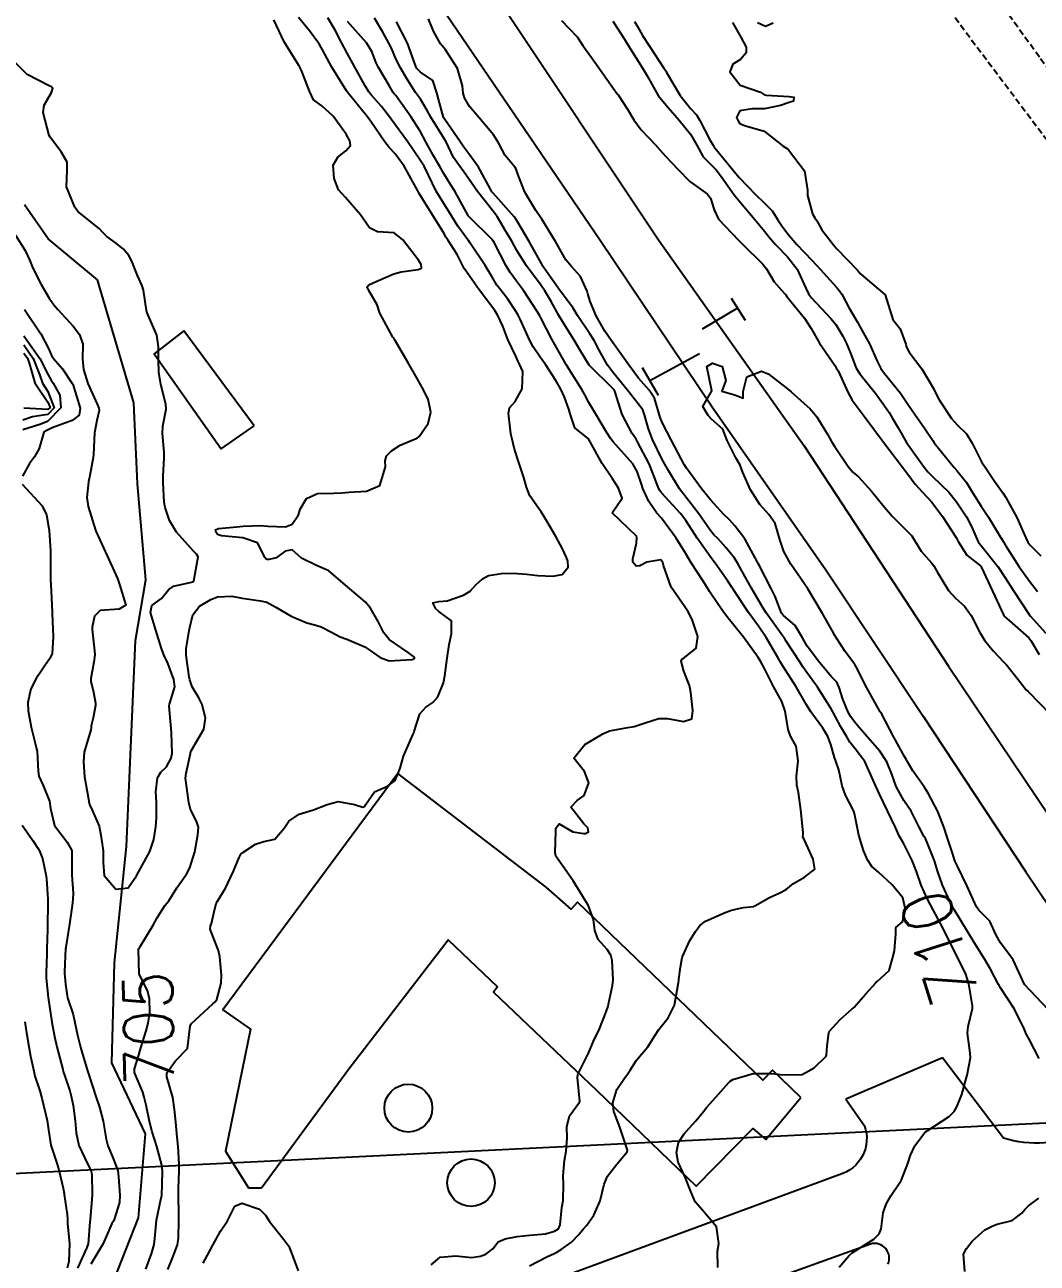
# Model space of a CAD drawing. Header units: metres. Extents: x 292545 to 299085, y 7450245 to 7463078.
# Drawn here: x 298413.3 to 298495.6, y 7451303 to 7451403.8 of the extents above; entities that cross this region are included whole.
import ezdxf
from ezdxf.enums import TextEntityAlignment as Align

# ---------------------------------------------------------------- set-up
doc = ezdxf.new("R2010")
doc.units = ezdxf.units.M
doc.linetypes.add('CONTINUO', pattern=[0])
doc.linetypes.add('DASHED', pattern=[0.75, 0.5, -0.25])
for name, color, linetype in [('Cotas', 45, 'Continuous'), ('Curvas de Nivel 1m', 11, 'Continuous'), ('Curvas de Nivel 5m', 15, 'Continuous'), ('Edificações', 30, 'Continuous'), ('Hidrografia', 140, 'Continuous'), ('Linha Férrea', 20, 'Continuous'), ('Pórtico', 62, 'Continuous'), ('TEXTO', 45, 'Continuous'), ('Vias Primárias', 230, 'Continuous'), ('Vias Secundárias', 230, 'DASHED')]:
    doc.layers.add(name, color=color, linetype=linetype)
doc.styles.add('Style-STANDARD', font='STANDARD.shx')

msp = doc.modelspace()

# ---------------------------------------------------------------- linework, layer by layer
at = {"layer": 'Curvas de Nivel 1m', "flags": 128}
for points, elevation in [([(298424.95, 7451302.52), (298425.35, 7451303.52), (298425.73, 7451304.52), (298425.81, 7451305.07), (298425.83, 7451306.52), (298425.84, 7451307.08), (298425.8, 7451308.52), (298425.8, 7451309.13), (298425.87, 7451310.52), (298425.87, 7451311.08), (298425.78, 7451312.52), (298425.7, 7451313.28), (298425.58, 7451314.52), (298425.49, 7451315.53), (298425.34, 7451316.52), (298424.86, 7451318.2), (298424.85, 7451318.53), (298425.56, 7451319.5), (298426.55, 7451320.51), (298426.75, 7451322.33), (298426.85, 7451322.51), (298428.6, 7451324.13), (298428.79, 7451324.29), (298428.93, 7451324.48), (298429.27, 7451325.82), (298429.31, 7451326.47), (298429.17, 7451327.95), (298429.05, 7451328.48), (298428.66, 7451329.5), (298428.39, 7451330.2), (298428.41, 7451330.48), (298428.48, 7451330.68), (298428.69, 7451331.52), (298428.88, 7451332.3), (298428.97, 7451332.48), (298429.63, 7451333.55), (298430.07, 7451334.47), (298430.27, 7451334.92), (298430.74, 7451336.04), (298430.89, 7451336.31), (298431.05, 7451336.46), (298432.07, 7451337.13), (298432.76, 7451337.35), (298433.65, 7451337.53), (298434.4, 7451338.42), (298434.78, 7451339.01), (298435.63, 7451339.56), (298436.79, 7451339.92), (298437.89, 7451340.37), (298438.8, 7451340.61), (298440.13, 7451340.35), (298440.79, 7451340.15), (298440.93, 7451340.2), (298441.02, 7451340.34), (298441.74, 7451341.4), (298442.81, 7451341.85), (298443.42, 7451342.31), (298443.83, 7451343.31), (298444.12, 7451344.3), (298444.86, 7451346.03), (298444.95, 7451346.2), (298444.98, 7451346.29), (298445.44, 7451347.73), (298445.92, 7451348.28), (298446.5, 7451348.67), (298446.9, 7451349.13), (298447.37, 7451350.26), (298447.48, 7451350.82), (298447.66, 7451352.26), (298447.83, 7451353.38), (298448.02, 7451354.25), (298448.02, 7451355.3), (298446.98, 7451356.07), (298446.73, 7451356.27), (298446.48, 7451356.78), (298446.99, 7451356.87), (298447.67, 7451356.94), (298448.99, 7451357.38), (298449.52, 7451357.71), (298450, 7451358.23), (298450.52, 7451358.72), (298451.01, 7451358.99), (298452.07, 7451359.16), (298453.02, 7451359.19), (298454.11, 7451359.09), (298455.02, 7451358.99), (298456.24, 7451358.93), (298457.02, 7451359.06), (298457.5, 7451359.67), (298457.47, 7451360.15), (298457.36, 7451360.47), (298457.04, 7451361.15), (298456.49, 7451362.16), (298455.69, 7451363.55), (298455.3, 7451364.17), (298455.09, 7451364.48), (298454.39, 7451365.47), (298454.1, 7451366.18), (298453.9, 7451366.98), (298453.48, 7451368.19), (298453.14, 7451369.26), (298452.91, 7451370.2), (298452.85, 7451370.51), (298452.66, 7451372.21), (298452.74, 7451372.64), (298453.18, 7451373.16), (298453.76, 7451374.19), (298453.81, 7451375.59), (298453.53, 7451376.2), (298453.43, 7451376.4), (298453.23, 7451376.83), (298452.59, 7451378.21), (298452.18, 7451379.29), (298451.75, 7451380.21), (298451.56, 7451380.5), (298451.28, 7451380.87), (298450.26, 7451382.23), (298449.31, 7451383.6), (298449.04, 7451383.98), (298448.91, 7451384.25), (298448.46, 7451385.12), (298447.74, 7451386.26), (298447.59, 7451386.51), (298447.35, 7451386.9), (298446.48, 7451388.28), (298445.39, 7451390.09), (298445.28, 7451390.29), (298445.15, 7451390.54), (298444.16, 7451392.3), (298443.42, 7451393.31), (298442.94, 7451393.83), (298442.57, 7451394.32), (298441.46, 7451395.95), (298441.16, 7451396.34), (298439.75, 7451398.09), (298439.52, 7451398.36), (298439.48, 7451398.42), (298438.29, 7451400.37), (298437.53, 7451401.76), (298437.3, 7451402.15), (298437.15, 7451402.39), (298436.46, 7451403.32), (298435.58, 7451404.41)], 706), ([(298446.35, 7451302.9), (298447.1, 7451303.52), (298448.36, 7451303.62), (298449.63, 7451303.5), (298450.36, 7451303.6), (298450.81, 7451303.76), (298451.38, 7451304.21), (298451.8, 7451304.78), (298452.37, 7451305.02), (298453.35, 7451305.21), (298454.37, 7451305.31), (298455.65, 7451305.43), (298456.38, 7451305.63), (298456.71, 7451305.82), (298456.86, 7451306.15), (298456.98, 7451307.57), (298457.08, 7451308.14), (298457.13, 7451309.44), (298457.08, 7451310.14), (298457.19, 7451311.4), (298457.35, 7451312.14), (298457.41, 7451313.2), (298457.39, 7451314.14), (298457.6, 7451315.03), (298458.42, 7451316.13), (298458.44, 7451316.2), (298458.25, 7451318.13), (298458.28, 7451318.39), (298458.54, 7451318.88), (298459.15, 7451320.12), (298459.57, 7451321.11), (298460.05, 7451322.11), (298460.6, 7451323.49), (298460.74, 7451323.96), (298460.77, 7451324.1), (298461.1, 7451325.62), (298461.15, 7451326.09), (298461.08, 7451327.67), (298460.96, 7451328.1), (298460.66, 7451328.56), (298459.93, 7451329.38), (298459.68, 7451330.11), (298459.56, 7451331), (298459.15, 7451332.12), (298458.7, 7451332.86), (298457.91, 7451334.14), (298456.74, 7451335.79), (298456.5, 7451336.15), (298456.44, 7451336.46), (298456.51, 7451338.15), (298456.49, 7451338.44), (298456.78, 7451338.78), (298457.87, 7451338.14), (298458.77, 7451337.99), (298458.9, 7451338), (298459.14, 7451338.12), (298459.1, 7451338.45), (298458.78, 7451338.78), (298457.72, 7451340.14), (298458.24, 7451340.69), (298458.8, 7451341.09), (298459.19, 7451342.12), (298458.83, 7451343.03), (298457.95, 7451344.14), (298458.85, 7451345.24), (298460.33, 7451346.11), (298460.87, 7451346.34), (298462.34, 7451346.61), (298462.87, 7451346.71), (298463.83, 7451347.03), (298464.88, 7451347.36), (298465.57, 7451347.35), (298466.87, 7451347.12), (298467.56, 7451347.34), (298467.64, 7451348.02), (298467.47, 7451349.46), (298467.36, 7451350.03), (298466.92, 7451351.22), (298466.7, 7451352.03), (298466.76, 7451352.21), (298466.94, 7451352.3), (298467.9, 7451353.07), (298468.04, 7451354.02), (298467.59, 7451355.41), (298467.27, 7451356.03), (298466.99, 7451356.44), (298465.89, 7451358.04), (298465.26, 7451359.81), (298465.19, 7451360.05), (298465.03, 7451360.26), (298463.91, 7451360.07), (298463.33, 7451359.77), (298463.03, 7451359.76), (298462.77, 7451360.08), (298462.77, 7451360.35), (298463.05, 7451361.62), (298463.09, 7451362.08), (298463.05, 7451362.2), (298461.08, 7451364.1), (298461.9, 7451365.29), (298461.59, 7451366.1), (298461.11, 7451366.85), (298460.26, 7451368.11), (298459.15, 7451370.12), (298458.03, 7451371), (298457.67, 7451372.14), (298457.56, 7451372.53), (298457.19, 7451373.51), (298456.9, 7451374.15), (298456.5, 7451374.86), (298455.66, 7451376.17), (298455.23, 7451376.77), (298454.66, 7451377.6), (298454.36, 7451378.18), (298453.59, 7451379.86), (298453.43, 7451380.19), (298453.28, 7451380.45), (298452.58, 7451381.49), (298452.02, 7451382.21), (298451.71, 7451382.63), (298451.3, 7451383.32), (298450.75, 7451384.23), (298449.53, 7451386.04), (298449.4, 7451386.24), (298449.34, 7451386.31), (298448.52, 7451387.42), (298448.01, 7451388.26), (298447.38, 7451389.26), (298446.76, 7451390.28), (298446.13, 7451391.56), (298445.78, 7451392.29), (298445.42, 7451392.87), (298444.42, 7451394.3), (298443.45, 7451395.64), (298442.96, 7451396.32), (298442.31, 7451397.17), (298441.48, 7451398.11), (298441.3, 7451398.34), (298440.98, 7451398.85), (298440.16, 7451400.35), (298439.52, 7451401.51), (298439.07, 7451402.36), (298438.54, 7451403.38), (298437.95, 7451404.38)], 707), ([(298454.35, 7451302.81), (298455.76, 7451303.56), (298456.36, 7451303.81), (298456.58, 7451303.93), (298456.92, 7451304.14), (298457.77, 7451304.74), (298458.38, 7451305.36), (298458.72, 7451305.79), (298459.02, 7451306.12), (298459.59, 7451306.93), (298460.09, 7451308.11), (298460.43, 7451309.45), (298460.69, 7451310.1), (298461.45, 7451311.09), (298462.31, 7451312.08), (298462.32, 7451312.23), (298461.69, 7451314.09), (298461.22, 7451315.37), (298461.12, 7451316.09), (298461.45, 7451317.16), (298462.07, 7451318.08), (298462.28, 7451318.34), (298462.54, 7451318.75), (298463.06, 7451319.56), (298463.5, 7451320.07), (298463.99, 7451320.63), (298464.57, 7451321.59), (298464.88, 7451322.06), (298465.64, 7451322.99), (298466.14, 7451324.04), (298466.47, 7451325.88), (298466.49, 7451326.03), (298466.5, 7451326.15), (298466.64, 7451327.13), (298466.78, 7451327.9), (298466.82, 7451328.03), (298467.4, 7451329.29), (298467.85, 7451330.02), (298468.2, 7451330.5), (298468.68, 7451330.87), (298470.27, 7451331.57), (298470.69, 7451331.73), (298470.88, 7451331.79), (298471.76, 7451331.97), (298472.59, 7451332.06), (298472.69, 7451332.1), (298473.88, 7451332.78), (298474.71, 7451333.17), (298475.22, 7451333.43), (298475.83, 7451333.92), (298476.73, 7451334.45), (298477.55, 7451335.09), (298477.43, 7451335.9), (298476.76, 7451337.4), (298476.59, 7451337.75), (298476.6, 7451337.91), (298476.61, 7451338.07), (298476.43, 7451339.92), (298476.22, 7451341.33), (298476.1, 7451341.92), (298476.08, 7451342.66), (298476.2, 7451343.92), (298476.04, 7451345.11), (298475.59, 7451345.93), (298475.39, 7451346.45), (298475.16, 7451347.94), (298474.89, 7451348.74), (298474.19, 7451349.95), (298473.46, 7451351.42), (298473.18, 7451351.96), (298472.94, 7451352.33), (298471.76, 7451353.97), (298470.97, 7451354.95), (298470.51, 7451355.52), (298470.16, 7451355.99), (298469.67, 7451356.68), (298469, 7451357.69), (298468.8, 7451358.01), (298468.43, 7451358.6), (298467.51, 7451360.03), (298467.04, 7451360.82), (298466.29, 7451362.04), (298465.08, 7451363.65), (298464.72, 7451364.06), (298464.05, 7451365.02), (298463.58, 7451366.07), (298463.46, 7451366.43), (298463.12, 7451367.45), (298462.75, 7451368.08), (298461.15, 7451369.87), (298460.97, 7451370.1), (298460.61, 7451370.65), (298459.74, 7451372.11), (298459.18, 7451373.07), (298458.82, 7451373.76), (298458.62, 7451374.13), (298457.56, 7451375.81), (298457.34, 7451376.15), (298457.29, 7451376.22), (298457.22, 7451376.34), (298456.2, 7451378.16), (298455.27, 7451379.96), (298455.16, 7451380.17), (298454.98, 7451380.47), (298453.87, 7451382.18), (298453.3, 7451382.95), (298452.77, 7451383.66), (298452.45, 7451384.2), (298451.47, 7451386.08), (298451.41, 7451386.22), (298451.38, 7451386.26), (298451.34, 7451386.32), (298449.4, 7451388.24), (298449.36, 7451388.29), (298448.28, 7451390.26), (298447.93, 7451390.8), (298447.41, 7451391.66), (298447.07, 7451392.27), (298446.56, 7451393.14), (298445.91, 7451394.29), (298445.45, 7451395.15), (298444.74, 7451396.3), (298443.48, 7451398.04), (298443.36, 7451398.19), (298443.28, 7451398.31), (298442.94, 7451398.87), (298442.08, 7451400.33), (298441.89, 7451400.71), (298441.53, 7451401.64), (298441.09, 7451402.34), (298439.55, 7451404.07)], 708), ([(298469.67, 7451302.67), (298469.64, 7451304), (298469.74, 7451304.63), (298469.57, 7451306), (298468.4, 7451307.38), (298467.82, 7451308.02), (298467.43, 7451309.01), (298467.01, 7451310.02), (298466.45, 7451311.25), (298466.31, 7451312.03), (298466.47, 7451312.84), (298466.93, 7451313.57), (298467.34, 7451314.02), (298467.88, 7451314.62), (298468.5, 7451315.37), (298468.79, 7451315.72), (298469.03, 7451316), (298469.73, 7451316.79), (298470.53, 7451317.7), (298470.67, 7451317.85), (298470.9, 7451317.98), (298472.54, 7451318.48), (298474, 7451318.48), (298474.54, 7451318.41), (298474.96, 7451318.36), (298476.54, 7451318.39), (298477.52, 7451318.92), (298478.47, 7451319.89), (298478.5, 7451319.95), (298478.56, 7451320.72), (298478.69, 7451321.77), (298478.74, 7451321.89), (298479.61, 7451322.86), (298480.6, 7451323.72), (298480.68, 7451323.79), (298480.75, 7451323.87), (298481.71, 7451324.95), (298482.52, 7451325.84), (298482.56, 7451325.9), (298482.62, 7451325.95), (298483.62, 7451326.85), (298483.89, 7451327.83), (298484.03, 7451328.45), (298484.14, 7451329.83), (298484.16, 7451330.34), (298484.68, 7451330.82), (298484.94, 7451331.82), (298484.71, 7451332.75), (298483.85, 7451333.83), (298482.73, 7451334.84), (298482.21, 7451335.32), (298481.85, 7451335.85), (298481.52, 7451336.62), (298481.13, 7451337.86), (298480.79, 7451339.62), (298480.7, 7451339.86), (298480.05, 7451341.11), (298479.79, 7451341.88), (298479.52, 7451343.19), (298479.28, 7451343.88), (298479.15, 7451344.19), (298478.86, 7451345.23), (298478.62, 7451345.89), (298478.2, 7451346.56), (298477.23, 7451347.91), (298476.89, 7451348.46), (298476.05, 7451349.92), (298475.61, 7451350.62), (298474.93, 7451351.67), (298474.77, 7451351.94), (298474.55, 7451352.33), (298473.6, 7451353.95), (298472.97, 7451354.86), (298472.16, 7451355.97), (298471, 7451357.75), (298470.91, 7451357.89), (298470.84, 7451357.98), (298470.48, 7451358.52), (298469.46, 7451360), (298469.27, 7451360.24), (298469.04, 7451360.53), (298468, 7451362.02), (298467.07, 7451363.46), (298466.63, 7451364.03), (298465.1, 7451365.71), (298464.95, 7451365.9), (298464.88, 7451366.05), (298464.38, 7451367.33), (298464.08, 7451368.07), (298463.15, 7451369.88), (298463.02, 7451370.08), (298462.7, 7451370.54), (298461.9, 7451372.09), (298461.29, 7451374), (298461.23, 7451374.1), (298461.19, 7451374.15), (298459.22, 7451376.12), (298458.46, 7451377.36), (298457.99, 7451378.14), (298457.26, 7451379.31), (298456.75, 7451380.16), (298456.09, 7451381.35), (298455.6, 7451382.17), (298455.3, 7451382.59), (298454.1, 7451384.18), (298453.33, 7451385.45), (298452.91, 7451386.2), (298452.33, 7451387.18), (298451.72, 7451388.21), (298451.37, 7451388.68), (298450.13, 7451390.23), (298449.4, 7451391.29), (298449.02, 7451391.85), (298448.71, 7451392.25), (298448.18, 7451393.02), (298447.57, 7451394.27), (298447.44, 7451394.51), (298446.33, 7451396.28), (298446.03, 7451396.84), (298445.48, 7451397.75), (298445.09, 7451398.29), (298444.35, 7451399.46), (298443.85, 7451400.31), (298443.52, 7451400.98), (298443.12, 7451401.91), (298442.92, 7451402.32), (298442.42, 7451403.21), (298441.75, 7451404.34)], 709), ([(298495.81, 7451319.69), (298495, 7451321.26), (298494.76, 7451321.7), (298494.58, 7451322.09), (298493.79, 7451323.71), (298492.62, 7451325.52), (298492.54, 7451325.64), (298492.49, 7451325.72), (298491.85, 7451326.95), (298491.39, 7451327.74), (298490.66, 7451328.92), (298490.15, 7451329.76), (298489.27, 7451331.18), (298488.91, 7451331.77), (298488.7, 7451332.14), (298487.95, 7451333.78), (298487.55, 7451334.96), (298487.29, 7451335.78), (298486.76, 7451337.14), (298486.55, 7451337.59), (298486.44, 7451337.79), (298486.06, 7451338.51), (298485.39, 7451339.81), (298485.16, 7451340.18), (298484.8, 7451340.69), (298484.18, 7451341.83), (298483.83, 7451342.83), (298483.43, 7451343.83), (298482.85, 7451344.69), (298481.85, 7451345.85), (298480.87, 7451346.97), (298480.49, 7451347.48), (298480.28, 7451347.87), (298479.83, 7451348.94), (298479.55, 7451349.88), (298479.34, 7451350.31), (298478.92, 7451350.75), (298477.93, 7451351.9), (298476.95, 7451353.23), (298476.56, 7451353.92), (298475.96, 7451354.92), (298474.98, 7451355.77), (298474.85, 7451355.94), (298474.33, 7451357.27), (298474, 7451357.94), (298473.03, 7451359.83), (298472.96, 7451359.96), (298472.87, 7451360.12), (298471.88, 7451361.97), (298471.06, 7451363.04), (298470.61, 7451363.53), (298470.14, 7451363.99), (298469.09, 7451365.11), (298468.37, 7451366.02), (298467.12, 7451367.73), (298466.93, 7451368.03), (298466.68, 7451368.49), (298465.89, 7451370.04), (298465.17, 7451371.39), (298464.98, 7451371.86), (298464.93, 7451372.05), (298464.53, 7451373.41), (298464.08, 7451374.07), (298463.21, 7451375.05), (298462.45, 7451376.09), (298461.24, 7451377.79), (298461.02, 7451378.1), (298460.48, 7451378.88), (298459.78, 7451380.11), (298459.28, 7451381.29), (298459.09, 7451381.92), (298459.04, 7451382.12), (298458.49, 7451383.32), (298457.77, 7451384.14), (298457.32, 7451384.68), (298456.48, 7451386.16), (298455.36, 7451387.98), (298455.23, 7451388.17), (298454.86, 7451388.69), (298453.97, 7451390.18), (298453.41, 7451391.66), (298453.28, 7451392.06), (298453.2, 7451392.19), (298452.38, 7451393.17), (298451.83, 7451394.21), (298451.44, 7451394.85), (298450.25, 7451396.23), (298449.47, 7451397.17), (298449.08, 7451397.85), (298448.96, 7451398.25), (298448.9, 7451398.84), (298448.51, 7451400.25), (298447.53, 7451401.76), (298447.11, 7451402.27), (298446.55, 7451403.28), (298446.13, 7451404.28)], 711), ([(298456.97, 7451404.16), (298457.55, 7451403.53), (298458.22, 7451402.82), (298458.7, 7451402.13), (298459.52, 7451400.95), (298460.14, 7451400.11), (298461.48, 7451398.2), (298461.53, 7451398.14), (298461.56, 7451398.1), (298462.32, 7451396.94), (298462.85, 7451396.08), (298463.45, 7451395.26), (298464.58, 7451394.06), (298464.99, 7451393.61), (298465.42, 7451393.11), (298466.44, 7451392.04), (298467.4, 7451391.06), (298468.83, 7451390.01), (298469.08, 7451389.7), (298469.37, 7451388.75), (298469.72, 7451388), (298471.35, 7451386.27), (298471.64, 7451385.98), (298473.32, 7451384.34), (298473.63, 7451383.96), (298474.25, 7451382.9), (298475.09, 7451381.93), (298475.19, 7451381.83), (298475.29, 7451381.7), (298476.73, 7451379.92), (298477.25, 7451379.1), (298477.94, 7451377.9), (298479.22, 7451376.05), (298479.28, 7451375.95), (298479.31, 7451375.89), (298479.46, 7451375.65), (298480.27, 7451373.87), (298480.59, 7451373.27), (298481.18, 7451372.5), (298481.66, 7451371.86), (298483.15, 7451369.84), (298484.69, 7451367.82), (298485.12, 7451367.23), (298485.72, 7451366.42), (298486.29, 7451365.8), (298487.09, 7451364.95), (298487.95, 7451363.78), (298489.06, 7451362.08), (298489.16, 7451361.88), (298489.22, 7451361.77), (298489.93, 7451360.65), (298491.03, 7451359.78), (298491.07, 7451359.74), (298491.12, 7451359.65), (298492, 7451357.73), (298492.9, 7451355.8), (298492.94, 7451355.72), (298492.98, 7451355.66), (298493.36, 7451355.33), (298494.96, 7451353.91), (298495.13, 7451353.7), (298495.82, 7451352.57)], 711), ([(298462.89, 7451404.08), (298463.13, 7451403.66), (298463.54, 7451402.94), (298464.11, 7451402.06), (298465.27, 7451400.29), (298465.43, 7451400.05), (298465.5, 7451399.93), (298466.61, 7451398.04), (298467.47, 7451396.98), (298467.94, 7451396.49), (298468.22, 7451396.02), (298469.05, 7451394.39), (298469.28, 7451394), (298469.34, 7451393.91), (298469.43, 7451393.79), (298470.9, 7451391.99), (298471.4, 7451391.39), (298472.75, 7451389.97), (298473.38, 7451389.37), (298474.08, 7451388.66), (298474.55, 7451387.94), (298474.87, 7451387.45), (298475.35, 7451386.81), (298476.11, 7451385.92), (298477.32, 7451384.64), (298478.01, 7451383.9), (298479.3, 7451382.48), (298479.58, 7451382.17), (298479.77, 7451381.88), (298480.34, 7451380.81), (298480.88, 7451379.87), (298481.02, 7451379.62), (298481.26, 7451379.2), (298482.01, 7451377.85), (298482.64, 7451376.44), (298482.93, 7451375.84), (298483.22, 7451375.43), (298484.52, 7451373.82), (298484.8, 7451373.43), (298485.18, 7451372.85), (298485.91, 7451371.8), (298486.42, 7451371.06), (298487.15, 7451369.97), (298487.28, 7451369.79), (298487.83, 7451369.09), (298488.9, 7451367.77), (298489.12, 7451367.53), (298489.9, 7451366.55), (298490.38, 7451365.75), (298491.09, 7451364.63), (298491.69, 7451363.73), (298492.67, 7451362.11), (298492.9, 7451361.72), (298493.05, 7451361.48), (298494.18, 7451359.71), (298495.02, 7451358.53), (298495.68, 7451357.69)], 709), ([(298470.87, 7451403.99), (298471.54, 7451402.8), (298471.98, 7451401.98), (298471.98, 7451401.52), (298471.52, 7451400.99), (298470.89, 7451400.61), (298470.65, 7451399.99), (298471.49, 7451398.9), (298473.13, 7451398.32), (298473.48, 7451398.11), (298473.6, 7451398.07), (298475.48, 7451397.97), (298475.85, 7451397.93), (298475.82, 7451397.58), (298475.48, 7451397.47), (298474.78, 7451397.24), (298473.47, 7451396.96), (298472.47, 7451396.97), (298471.47, 7451396.81), (298471.18, 7451396.27), (298471.32, 7451395.98), (298471.46, 7451395.78), (298471.83, 7451395.61), (298473.45, 7451395.16), (298474.99, 7451393.94), (298475.25, 7451393.76), (298475.43, 7451393.62), (298476.71, 7451391.92), (298476.96, 7451390.34), (298476.96, 7451389.91), (298477.37, 7451388.42), (298477.56, 7451388.11), (298477.71, 7451387.91), (298478.13, 7451387.13), (298479.07, 7451385.89), (298479.34, 7451385.58), (298481, 7451383.86), (298481.14, 7451383.69), (298481.31, 7451383.5), (298483.29, 7451381.84), (298483.91, 7451379.83), (298484.49, 7451379.06), (298484.95, 7451377.81), (298485.01, 7451377.58), (298485.24, 7451377.17), (298486.26, 7451375.8), (298487.2, 7451374.2), (298487.39, 7451373.79), (298487.67, 7451373.3), (298488.69, 7451371.77), (298489.17, 7451371.22), (298489.91, 7451370.51), (298490.35, 7451369.75), (298491.13, 7451368.25), (298491.46, 7451367.74), (298492.18, 7451366.67), (298492.84, 7451365.72), (298493.1, 7451365.35), (298494, 7451363.71), (298494.71, 7451362.05), (298494.89, 7451361.7), (298495.05, 7451361.49), (298495.94, 7451360.58)], 708), ([(298474.17, 7451403.95), (298473.55, 7451403.67), (298472.9, 7451403.97)], 708), ([(298412.55, 7451386.68), (298413.33, 7451385.43), (298413.7, 7451384.67), (298413.97, 7451384.01), (298414.63, 7451382.66), (298415.28, 7451381.55), (298415.66, 7451381.03), (298416, 7451380.64), (298417.25, 7451379.27), (298417.75, 7451378.61), (298418.02, 7451377.83), (298418.01, 7451376.61), (298418.07, 7451375.76), (298418.44, 7451374.61), (298419.18, 7451372.94), (298419.34, 7451372.6), (298419.35, 7451372.42), (298419.16, 7451371.6), (298419, 7451370.75), (298418.97, 7451370.6), (298418.89, 7451368.85), (298418.87, 7451368.6), (298418.59, 7451367.13), (298418.48, 7451366.61), (298418.35, 7451365.35), (298418.46, 7451364.61), (298419.05, 7451362.69), (298419.09, 7451362.6), (298419.11, 7451362.54), (298420.01, 7451360.59), (298420.84, 7451358.76), (298420.9, 7451358.58), (298421.01, 7451358.25), (298421.52, 7451356.57), (298420.98, 7451356.24), (298419.44, 7451356.14), (298418.97, 7451355.67), (298418.79, 7451354.78), (298418.79, 7451354.6), (298418.94, 7451353.1), (298418.99, 7451352.6), (298419, 7451352.53), (298418.93, 7451351.93), (298418.69, 7451350.6), (298418.69, 7451350.38), (298418.9, 7451349.51), (298419.07, 7451348.6), (298419.07, 7451348.42), (298418.88, 7451347.42), (298418.71, 7451346.76), (298418.71, 7451346.6), (298418.68, 7451346.42), (298418.14, 7451344.61), (298418.07, 7451343.84), (298418.15, 7451342.61), (298418.46, 7451340.95), (298418.51, 7451340.6), (298418.56, 7451340.37), (298418.79, 7451339.9), (298419.36, 7451338.59), (298419.5, 7451337.86), (298419.68, 7451336.59), (298419.68, 7451335.64), (298419.77, 7451334.59), (298420.71, 7451333.47), (298421.71, 7451333.57), (298422.4, 7451334.56), (298422.73, 7451335.15), (298423.48, 7451336.54), (298423.8, 7451337.5), (298423.97, 7451338.54), (298424.03, 7451339.28), (298424.01, 7451340.54), (298423.96, 7451341.38), (298424.09, 7451342.54), (298424.38, 7451342.98), (298424.83, 7451343.43), (298425.22, 7451344.14), (298425.29, 7451344.53), (298425.23, 7451346.16), (298425.22, 7451346.53), (298425.05, 7451348.37), (298425.07, 7451348.53), (298425.5, 7451349.93), (298425.44, 7451350.52), (298424.93, 7451351.87), (298424.62, 7451352.53), (298424.42, 7451353.06), (298423.97, 7451354.54), (298423.53, 7451355.99), (298423.64, 7451356.54), (298424.42, 7451357.11), (298425, 7451357.83), (298425.41, 7451358.13), (298427.01, 7451358.49), (298427.04, 7451358.51), (298427.06, 7451358.55), (298427.4, 7451360.5), (298427.27, 7451360.74), (298427.04, 7451360.96), (298425.65, 7451362.52), (298425.07, 7451363.48), (298424.71, 7451364.53), (298424.65, 7451364.97), (298424.56, 7451366.54), (298424.56, 7451367.09), (298424.65, 7451368.53), (298424.64, 7451369.02), (298424.51, 7451370.54), (298424.54, 7451371.15), (298424.8, 7451372.53), (298424.77, 7451372.94), (298424.36, 7451374.54), (298424.21, 7451375.54), (298424.17, 7451376.54), (298424.18, 7451377.59), (298424.05, 7451378.54), (298423.27, 7451380.36), (298423.21, 7451380.55), (298422.96, 7451382.22), (298422.86, 7451382.56), (298422.46, 7451383.41), (298422, 7451384.57), (298421.78, 7451385.02), (298421.33, 7451385.54), (298420.77, 7451386.01), (298419.99, 7451386.59), (298419.65, 7451386.9), (298419.35, 7451387.23), (298417.63, 7451388.62), (298417.37, 7451388.96), (298416.71, 7451390.63), (298416.76, 7451391.98), (298416.74, 7451392.63), (298416.26, 7451393.48), (298415.43, 7451394.57), (298415.37, 7451394.65), (298415.29, 7451394.8), (298414.79, 7451396.66), (298414.87, 7451397.26), (298415.48, 7451398.29), (298415.59, 7451398.65), (298415.48, 7451398.77), (298415.3, 7451398.84), (298413.5, 7451399.77), (298412.59, 7451400.68)], 704), ([(298413.24, 7451378.5), (298414.52, 7451376.66), (298415.21, 7451375.32), (298415.45, 7451374.89), (298415.61, 7451374.64), (298416.16, 7451373.67), (298416.23, 7451372.63), (298415.16, 7451371.53), (298414.52, 7451371.29), (298413.15, 7451370.85)], 706), ([(298413.23, 7451377.76), (298414, 7451376.66), (298414.51, 7451375.36), (298414.75, 7451374.65), (298415.19, 7451373.96), (298415.69, 7451372.64), (298415.17, 7451372.09), (298413.93, 7451371.9), (298413.16, 7451371.63)], 707), ([(298413.23, 7451377.08), (298413.53, 7451376.67), (298413.69, 7451376.19), (298414.12, 7451374.66), (298415.18, 7451373.1), (298415.36, 7451372.65), (298415.17, 7451372.5), (298413.24, 7451372.61)], 708), ([(298496.53, 7451323.68), (298494.62, 7451325.7), (298493.68, 7451327.71), (298492.66, 7451329.11), (298492.32, 7451329.73), (298491.8, 7451330.85), (298490.91, 7451331.75), (298490.7, 7451332.02), (298489.92, 7451333.76), (298489.16, 7451335.35), (298488.96, 7451335.77), (298488.75, 7451336.4), (298488.31, 7451337.77), (298488.08, 7451338.47), (298487.56, 7451339.78), (298486.81, 7451341.23), (298486.6, 7451341.58), (298486.45, 7451341.8), (298485.54, 7451343.11), (298485.11, 7451343.82), (298485.01, 7451343.98), (298484.85, 7451344.25), (298484, 7451345.83), (298482.97, 7451347.75), (298482.92, 7451347.84), (298482.88, 7451347.91), (298481.8, 7451349.85), (298480.93, 7451351.57), (298480.82, 7451351.75), (298480.74, 7451351.86), (298480.02, 7451352.8), (298479.32, 7451353.88), (298479.19, 7451354.11), (298478.97, 7451354.52), (298478.18, 7451355.9), (298477, 7451357.91), (298475.6, 7451359.92), (298475.04, 7451360.94), (298474.79, 7451361.67), (298474.72, 7451361.93), (298474.34, 7451363.22), (298473.82, 7451363.95), (298473.09, 7451364.78), (298472.33, 7451365.97), (298471.71, 7451367.38), (298471.49, 7451367.98), (298471.13, 7451368.58), (298470.44, 7451369.99), (298470.08, 7451370.91), (298469.17, 7451371.71), (298468.89, 7451372.01), (298468.46, 7451372.74), (298469.19, 7451374.01), (298469.19, 7451374.01), (298468.79, 7451376.01), (298469.23, 7451376.27), (298470.03, 7451375.99), (298470.33, 7451374.86), (298469.99, 7451374), (298470.94, 7451373.73), (298471.19, 7451373.64), (298471.74, 7451373.42), (298471.74, 7451373.97), (298472.03, 7451375.15), (298473.22, 7451375.63), (298473.77, 7451375.4), (298475.2, 7451374.29), (298475.63, 7451373.93), (298477.18, 7451372.56), (298477.72, 7451371.9), (298478.61, 7451370.44), (298478.91, 7451369.89), (298479.15, 7451369.53), (298480.27, 7451367.87), (298480.64, 7451367.39), (298481.11, 7451367.02), (298482.18, 7451365.85), (298483.09, 7451364.71), (298483.86, 7451363.83), (298485.06, 7451362.6), (298485.45, 7451362.21), (298485.7, 7451361.81), (298486.2, 7451360.96), (298487.04, 7451360.03), (298487.24, 7451359.79), (298487.51, 7451359.3), (298488.42, 7451357.78), (298489, 7451357.15), (298489.73, 7451356.5), (298490.28, 7451355.75), (298490.96, 7451354.42), (298491.37, 7451353.74), (298492.07, 7451352.86), (298492.94, 7451351.95), (298493.16, 7451351.72), (298494.1, 7451350.53), (298494.76, 7451349.7), (298494.91, 7451349.54), (298496.73, 7451347.67)], 712), ([(298413.1, 7451338.67), (298413.97, 7451337.44), (298414.48, 7451336.65), (298414.74, 7451335.95), (298415.02, 7451334.65), (298415.07, 7451334.3), (298415.19, 7451332.65), (298415.19, 7451332.15), (298415.16, 7451330.65), (298415.14, 7451330.17), (298415.1, 7451328.65), (298415.09, 7451328.21), (298415.04, 7451326.65), (298415.05, 7451326.22), (298415.21, 7451324.64), (298415.31, 7451323.93), (298415.51, 7451322.64), (298415.71, 7451321.49), (298415.9, 7451320.64), (298416.39, 7451318.78), (298416.43, 7451318.63), (298416.53, 7451318.34), (298416.96, 7451317.07), (298417.09, 7451316.62), (298417.25, 7451315.87), (298417.41, 7451314.62), (298417.48, 7451313.63), (298417.7, 7451312.61), (298418.44, 7451311.06), (298418.68, 7451310.6), (298418.76, 7451310.27), (298418.78, 7451308.6), (298418.76, 7451308.25), (298418.61, 7451306.6), (298418.6, 7451306.39), (298418.46, 7451304.6), (298418.36, 7451304.31), (298417.6, 7451302.62)], 706), ([(298413.3, 7451322.66), (298413.45, 7451321.78), (298413.64, 7451320.66), (298413.77, 7451319.89), (298414.03, 7451318.66), (298414.12, 7451318.25), (298414.52, 7451317.06), (298414.64, 7451316.65), (298414.69, 7451316.47), (298415.12, 7451314.64), (298415.23, 7451313.89), (298415.43, 7451312.64), (298415.9, 7451311.18), (298416.07, 7451310.63), (298416.42, 7451309.13), (298416.5, 7451308.71), (298416.51, 7451308.63), (298416.76, 7451306.98), (298416.77, 7451306.62), (298416.78, 7451306.23), (298416.93, 7451304.62), (298416.9, 7451303.18), (298416.74, 7451302.63)], 707), ([(298489.75, 7451302.36), (298489.66, 7451303.76), (298489.89, 7451304.24), (298490.37, 7451304.83), (298491.38, 7451305.74), (298492.03, 7451306.08), (298492.39, 7451306.2), (298493.61, 7451306.5), (298494.4, 7451307.09), (298494.67, 7451307.44), (298494.94, 7451307.69), (298495.77, 7451308.33)], 711), ([(298427.82, 7451303.02), (298428.36, 7451304.03), (298428.6, 7451304.49), (298429.21, 7451305.64), (298429.79, 7451306.47), (298430.4, 7451307.67), (298430.95, 7451307.92), (298432.4, 7451307.44), (298432.89, 7451306.93), (298433.21, 7451306.43), (298434.37, 7451304.96), (298434.79, 7451304.41), (298435.05, 7451303.71), (298435.54, 7451302.4)], 707)]:
    msp.add_lwpolyline(points, dxfattribs=dict(at, elevation=elevation))
at = {"layer": 'Curvas de Nivel 5m', "flags": 128}
for points, elevation in [([(298423.14, 7451302.55), (298423.6, 7451303.79), (298423.82, 7451304.54), (298423.88, 7451305.03), (298424.03, 7451306.54), (298424.41, 7451308.35), (298424.44, 7451308.5), (298424.44, 7451308.53), (298424.5, 7451310.46), (298424.5, 7451310.53), (298424.44, 7451311), (298424.05, 7451312.54), (298423.66, 7451313.73), (298423.46, 7451314.55), (298423.18, 7451315.88), (298423.01, 7451316.55), (298422.9, 7451316.94), (298422.53, 7451317.83), (298422.23, 7451318.56), (298422.24, 7451318.86), (298422.55, 7451319.88), (298422.74, 7451320.56), (298423.17, 7451321.95), (298423.33, 7451322.55), (298423.47, 7451323.43), (298423.46, 7451324.55), (298423.28, 7451325.22), (298422.62, 7451326.56), (298422.56, 7451328.56), (298422.58, 7451328.63), (298422.65, 7451328.75), (298423.75, 7451330.54), (298424.08, 7451331.14), (298424.7, 7451332.14), (298424.88, 7451332.35), (298425.03, 7451332.53), (298425.66, 7451333.58), (298426.32, 7451334.51), (298426.49, 7451334.75), (298426.73, 7451335.21), (298427.13, 7451336.5), (298427.37, 7451337.89), (298427.44, 7451338.5), (298427.28, 7451339), (298426.79, 7451339.95), (298426.64, 7451340.51), (298426.61, 7451340.7), (298426.38, 7451342.51), (298426.42, 7451342.92), (298426.78, 7451344.51), (298426.79, 7451344.57), (298426.84, 7451344.72), (298427.86, 7451346.49), (298427.99, 7451347.38), (298427.74, 7451348.5), (298427.45, 7451349.05), (298426.91, 7451349.93), (298426.73, 7451350.51), (298426.68, 7451350.75), (298426.44, 7451352.51), (298426.42, 7451353.03), (298426.68, 7451354.51), (298426.73, 7451354.75), (298426.98, 7451355.78), (298427.52, 7451356.5), (298428.45, 7451357.03), (298428.99, 7451357.26), (298430.15, 7451357.32), (298430.99, 7451357.15), (298432.49, 7451356.94), (298432.99, 7451356.83), (298433.73, 7451356.42), (298434.98, 7451355.69), (298436.24, 7451355.13), (298436.97, 7451354.94), (298437.4, 7451354.82), (298438.24, 7451354.37), (298438.96, 7451354.01), (298439.51, 7451353.8), (298440.95, 7451353.19), (298442.21, 7451352.33), (298442.93, 7451352.04), (298444.81, 7451352.17), (298444.93, 7451352.19), (298444.99, 7451352.23), (298445, 7451352.29), (298444.93, 7451352.41), (298444.5, 7451352.73), (298442.95, 7451353.78), (298442.51, 7451354.32), (298442.05, 7451355.25), (298441.43, 7451356.34), (298440.99, 7451356.85), (298439.21, 7451358.36), (298439.01, 7451358.54), (298438.03, 7451359.38), (298437.03, 7451359.8), (298435.82, 7451360.4), (298435.04, 7451361.09), (298434.49, 7451360.97), (298433.75, 7451360.42), (298433.17, 7451360.29), (298433.03, 7451360.29), (298432.93, 7451360.33), (298432.85, 7451360.43), (298432.24, 7451361.64), (298431.05, 7451362.07), (298429.3, 7451362.23), (298429.05, 7451362.31), (298428.95, 7451362.38), (298428.87, 7451362.48), (298428.83, 7451362.71), (298429.06, 7451362.83), (298430.56, 7451362.96), (298431.06, 7451363), (298432.45, 7451363.05), (298433.06, 7451363), (298434.52, 7451362.96), (298435.06, 7451363.18), (298435.56, 7451363.92), (298435.71, 7451364.4), (298436.23, 7451365.26), (298437.1, 7451365.67), (298438.43, 7451365.7), (298439.1, 7451365.73), (298439.69, 7451365.76), (298441.1, 7451365.85), (298442.18, 7451366.32), (298442.64, 7451367.84), (298442.61, 7451368.32), (298442.72, 7451368.73), (298443.14, 7451369.15), (298443.84, 7451369.61), (298445.15, 7451370.14), (298445.25, 7451370.19), (298445.38, 7451370.29), (298446.1, 7451371.35), (298446.34, 7451372.28), (298446.12, 7451373.35), (298445.62, 7451374.29), (298445.21, 7451375.01), (298444.5, 7451376.3), (298443.43, 7451378.12), (298443.31, 7451378.31), (298443.24, 7451378.39), (298442.19, 7451380.33), (298441.96, 7451381.01), (298441.29, 7451382.18), (298441.19, 7451382.34), (298441.16, 7451382.47), (298441.3, 7451382.64), (298441.88, 7451382.91), (298443.31, 7451383.53), (298443.92, 7451383.7), (298445.31, 7451383.89), (298445.58, 7451384.01), (298445.54, 7451384.29), (298445.32, 7451384.64), (298444.06, 7451386.3), (298443.35, 7451386.87), (298441.98, 7451386.96), (298441.35, 7451387.28), (298440.62, 7451388.35), (298439.38, 7451389.75), (298438.81, 7451390.37), (298438.46, 7451391.31), (298438.4, 7451392.37), (298438.76, 7451393.03), (298439.42, 7451393.55), (298439.79, 7451393.99), (298439.74, 7451394.36), (298439.44, 7451394.91), (298438.39, 7451396.37), (298437.47, 7451397.2), (298436.8, 7451397.71), (298436.46, 7451398.4), (298435.82, 7451400.09), (298435.65, 7451400.41), (298435.6, 7451400.49), (298435.52, 7451400.62), (298434.41, 7451402.42), (298433.55, 7451404.22)], 705), ([(298479.53, 7451302.7), (298480.36, 7451303.66), (298480.59, 7451303.87), (298482.37, 7451304.99), (298482.79, 7451305.42), (298482.95, 7451305.83), (298483.12, 7451307.12), (298483.35, 7451307.83), (298483.75, 7451308.5), (298484.43, 7451309.52), (298484.55, 7451309.71), (298484.6, 7451309.82), (298485.13, 7451311.13), (298485.35, 7451311.81), (298485.69, 7451312.58), (298486.48, 7451313.64), (298486.57, 7451313.71), (298486.71, 7451313.8), (298488.49, 7451314.97), (298488.89, 7451315.38), (298489.12, 7451315.76), (298489.52, 7451316.76), (298489.8, 7451317.76), (298489.96, 7451318.33), (298490.21, 7451319.75), (298490.19, 7451320.12), (298489.97, 7451321.76), (298490.04, 7451322.29), (298490.39, 7451323.75), (298490.38, 7451323.98), (298490.08, 7451325.76), (298489.83, 7451326.56), (298489.25, 7451327.76), (298488.66, 7451328.93), (298488.25, 7451329.77), (298487.79, 7451330.67), (298487.18, 7451331.79), (298486.71, 7451332.7), (298486.22, 7451333.8), (298485.83, 7451334.9), (298485.47, 7451335.81), (298485.23, 7451336.3), (298484.76, 7451337.21), (298484.43, 7451337.82), (298484.12, 7451338.48), (298483.48, 7451339.83), (298482.81, 7451341.21), (298482.51, 7451341.84), (298482.31, 7451342.35), (298481.63, 7451343.85), (298480.85, 7451344.88), (298480.42, 7451345.43), (298480.16, 7451345.87), (298479.68, 7451346.69), (298479.02, 7451347.89), (298478.89, 7451348.15), (298477.77, 7451349.9), (298476.92, 7451351.1), (298476.58, 7451351.57), (298476.36, 7451351.92), (298475.24, 7451353.66), (298475.06, 7451353.94), (298475.02, 7451354), (298474.96, 7451354.06), (298473.59, 7451355.95), (298473.37, 7451356.33), (298472.99, 7451356.98), (298472.4, 7451357.97), (298471.62, 7451359.38), (298471.3, 7451359.98), (298471.04, 7451360.39), (298470.33, 7451361.28), (298469.67, 7451362), (298469.36, 7451362.31), (298469.06, 7451362.69), (298468.12, 7451364.02), (298467.09, 7451365.34), (298466.56, 7451366.04), (298465.69, 7451367.47), (298465.37, 7451368.05), (298465.13, 7451368.48), (298464.37, 7451370.06), (298464.04, 7451370.94), (298463.72, 7451372.07), (298463.56, 7451372.46), (298463.18, 7451372.95), (298462.3, 7451374.09), (298461.21, 7451375.43), (298460.69, 7451376.11), (298460.03, 7451377.32), (298459.62, 7451378.12), (298459.25, 7451378.65), (298458.27, 7451380.14), (298457.9, 7451380.76), (298457.29, 7451381.59), (298456.85, 7451382.15), (298455.74, 7451383.73), (298455.44, 7451384.17), (298455.32, 7451384.39), (298454.33, 7451386.18), (298453.36, 7451387.82), (298453.22, 7451388.05), (298453.12, 7451388.19), (298451.39, 7451390.11), (298451.3, 7451390.22), (298451.18, 7451390.43), (298450.21, 7451392.23), (298449.42, 7451393.31), (298449.02, 7451393.84), (298448.75, 7451394.25), (298447.46, 7451396.09), (298447.37, 7451396.27), (298446.96, 7451397.75), (298446.83, 7451398.27), (298446.49, 7451399.27), (298445.5, 7451399.94), (298445.17, 7451400.29), (298444.94, 7451400.87), (298444.42, 7451402.3), (298443.55, 7451404.04)], 710), ([(298461.13, 7451404.1), (298461.55, 7451403.49), (298462.09, 7451402.64), (298462.41, 7451402.09), (298463.51, 7451400.34), (298463.68, 7451400.07), (298463.92, 7451399.64), (298464.83, 7451398.06), (298465.48, 7451397.27), (298466.54, 7451396.04), (298467.45, 7451394.9), (298467.96, 7451394.02), (298468.48, 7451393.07), (298469.41, 7451392.13), (298469.55, 7451392), (298469.96, 7451391.44), (298471, 7451389.98), (298471.38, 7451389.5), (298472.68, 7451387.97), (298473.35, 7451387.16), (298473.88, 7451386.49), (298474.35, 7451385.94), (298475.33, 7451384.93), (298476.13, 7451383.92), (298476.84, 7451382.37), (298477.04, 7451381.91), (298477.29, 7451381.59), (298478.89, 7451379.89), (298479.26, 7451379.41), (298479.83, 7451378.46), (298480.13, 7451377.88), (298480.45, 7451377.09), (298480.93, 7451375.86), (298481.22, 7451375.4), (298482.47, 7451373.85), (298483.18, 7451372.87), (298483.6, 7451372.25), (298483.86, 7451371.83), (298484.35, 7451371), (298485.03, 7451369.82), (298485.15, 7451369.63), (298486.45, 7451367.8), (298486.74, 7451367.42), (298487.12, 7451367.05), (298488.45, 7451365.78), (298489.09, 7451364.99), (298489.89, 7451363.76), (298490.3, 7451362.99), (298490.84, 7451361.74), (298490.92, 7451361.61), (298491.05, 7451361.47), (298492.44, 7451359.73), (298493.02, 7451358.85), (298493.74, 7451357.71), (298494.98, 7451355.82), (298495.03, 7451355.75), (298495.08, 7451355.7), (298496.34, 7451354.3)], 710), ([(298413.27, 7451380.65), (298414.61, 7451378.66), (298415.23, 7451377.47), (298415.47, 7451376.89), (298415.65, 7451376.64), (298416.38, 7451375.8), (298417.17, 7451374.62), (298417.2, 7451374.55), (298417.8, 7451372.61), (298417.73, 7451372.05), (298417.16, 7451371.6), (298415.52, 7451371.01), (298415.15, 7451370.81), (298415.05, 7451370.76), (298414.85, 7451370.65), (298414.48, 7451369.32), (298414.1, 7451368.66), (298413.68, 7451368.11), (298413.11, 7451367.07)], 705), ([(298413.1, 7451366.42), (298414.72, 7451364.65), (298415.07, 7451363.94), (298415.28, 7451362.65), (298415.4, 7451361.01), (298415.39, 7451360.64), (298415.39, 7451359.02), (298415.41, 7451358.64), (298415.43, 7451358.22), (298415.51, 7451356.64), (298415.57, 7451355.24), (298415.6, 7451354.64), (298415.61, 7451353.99), (298415.52, 7451352.64), (298415.34, 7451352.23), (298414.92, 7451351.62), (298414.52, 7451351.05), (298414.26, 7451350.66), (298413.8, 7451349.77), (298413.55, 7451348.66), (298413.57, 7451347.97), (298413.82, 7451346.66), (298414.16, 7451345.34), (298414.31, 7451344.66), (298414.4, 7451343.08), (298414.45, 7451342.65), (298414.81, 7451341.89), (298415.32, 7451340.64), (298415.41, 7451340.02), (298415.72, 7451338.64), (298416.75, 7451337.3), (298417.14, 7451336.62), (298417.14, 7451335.03), (298417.12, 7451334.62), (298417.23, 7451333.15), (298417.22, 7451332.62), (298417.16, 7451332.15), (298416.94, 7451330.63), (298416.65, 7451328.76), (298416.64, 7451328.65), (298416.63, 7451328.63), (298416.53, 7451326.73), (298416.53, 7451326.63), (298416.62, 7451325.74), (298416.76, 7451324.78), (298416.79, 7451324.63), (298417.23, 7451323.26), (298417.37, 7451322.62), (298417.59, 7451321.59), (298417.84, 7451320.61), (298417.99, 7451320.05), (298418.44, 7451318.6), (298418.46, 7451318.53), (298418.53, 7451318.29), (298419.09, 7451316.59), (298419.37, 7451315.72), (298419.68, 7451314.59), (298419.93, 7451313.12), (298420.06, 7451312.58), (298420.45, 7451311.68), (298420.87, 7451310.58), (298420.94, 7451310.06), (298421.04, 7451308.57), (298421.02, 7451307.96), (298420.57, 7451306.58), (298420.51, 7451306.46), (298420.39, 7451306.26), (298419.87, 7451305.08), (298419.65, 7451304.59), (298418.68, 7451302.94)], 705)]:
    msp.add_lwpolyline(points, dxfattribs=dict(at, elevation=elevation))
at = {"layer": 'Edificações'}
msp.add_lwpolyline([(298431.96, 7451371.16), (298426.25, 7451378.91), (298423.83, 7451377.02), (298429.29, 7451369.29)], close=True, dxfattribs=at)
for points in [[(298476.42, 7451316.52), (298474.11, 7451318.75), (298473.32, 7451317.93), (298458.26, 7451332.4), (298457.75, 7451331.84), (298455.72, 7451333.64), (298443.65, 7451342.88), (298429.41, 7451323.66), (298431.66, 7451322.08), (298429.63, 7451312.16), (298431.49, 7451309.15), (298432.56, 7451309.17)], [(298432.56, 7451309.17), (298439.67, 7451318.84), (298447.73, 7451329.35), (298451.74, 7451325.52), (298451.44, 7451325.08), (298459.8, 7451317.1), (298467.92, 7451309.31), (298472.52, 7451314), (298473.58, 7451313.1), (298476.42, 7451316.52)]]:
    msp.add_lwpolyline(points, dxfattribs=at)
for centre, radius in [((298444.5, 7451315.65), 1.95), ((298449.6, 7451309.58), 1.93)]:
    msp.add_circle(centre, radius, dxfattribs=at)
at = {"layer": 'Hidrografia'}
msp.add_lwpolyline([(298419.55, 7451299.06), (298422.55, 7451306.71), (298423.12, 7451313.56), (298420.39, 7451319.33), (298420.6, 7451327.48), (298421.57, 7451336.93), (298422.3, 7451353.7), (298423.16, 7451358.65), (298422.47, 7451366.45), (298422.18, 7451373.03), (298419.21, 7451383.05), (298415.22, 7451386.38), (298413.27, 7451389.15)], dxfattribs=at)
at = {"layer": 'Linha Férrea', "linetype": 'Continuous'}
for points in [[(298409.04, 7451469.22), (298419.16, 7451454.01), (298430.83, 7451436.74), (298441.58, 7451421.01), (298451.87, 7451405.8), (298464.86, 7451386.3), (298476.7, 7451369.54), (298488.43, 7451351.61), (298502.91, 7451330.08), (298514.74, 7451312.47), (298524.81, 7451297.42), (298537.38, 7451278.62), (298549.11, 7451260.27), (298555.69, 7451249.95), (298562.42, 7451238.54), (298570.41, 7451225.54), (298579.39, 7451209.51), (298586.74, 7451195.79)], [(298407.3, 7451464.17), (298416, 7451451.41), (298422.63, 7451441.46), (298429.87, 7451430.49), (298439.2, 7451417), (298453.11, 7451396.56), (298460.09, 7451386.27), (298469.26, 7451372.63), (298478.45, 7451359.45), (298486.36, 7451347.55), (298494.72, 7451334.88), (298503.86, 7451321.28), (298513.67, 7451306.71), (298522.22, 7451294.07), (298532.74, 7451278.22), (298542.51, 7451263.33), (298550.77, 7451249.95), (298559.17, 7451236.09), (298567.27, 7451222.74), (298575.45, 7451208.26), (298582.98, 7451194.36)]]:
    msp.add_lwpolyline(points, dxfattribs=at)
at = {"layer": 'Pórtico'}
for points in [[(298470.77, 7451381.57), (298471.89, 7451379.76)], [(298471.27, 7451380.76), (298468.4, 7451379.03)], [(298464.13, 7451374.85), (298468.17, 7451377.06)], [(298463.51, 7451375.91), (298464.81, 7451373.66)]]:
    msp.add_lwpolyline(points, dxfattribs=at)
at = {"layer": 'TEXTO', "linetype": 'CONTINUO'}
msp.add_polyline3d([(298264.68, 7451303.1, 0), (298506.29, 7451314.94, 0)], dxfattribs=at)
at = {"layer": 'Vias Primárias'}
for points in [[(298518.84, 7451364.99), (298520.47, 7451360.82, -0.335541), (298518.96, 7451355.45), (298513.22, 7451350.74), (298536.74, 7451332.35, -0.293039), (298537.18, 7451331.08), (298536.82, 7451330.91), (298533.56, 7451330.6, 0.135738), (298517.04, 7451324.27), (298503.9, 7451315.46), (298499.53, 7451313.59, -0.174875), (298492.9, 7451313.2), (298487.95, 7451319.74)], [(298480.08, 7451316.39), (298481.6, 7451314.21, -0.436967), (298479.54, 7451310.23, -118025896925.764206)], [(298479.54, 7451310.23), (298455.31, 7451301.27), (298430.56, 7451291.92, -0.071663), (298417.73, 7451289.08, -0.100028), (298404.14, 7451289.9, -0.142395), (298396.1, 7451294.97, -4.271464)], [(298483.51, 7451302.95, 0.639032), (298482.09, 7451304.59), (298461.47, 7451297.15), (298441.01, 7451289.37), (298432.1, 7451286.28, -0.082393), (298408.98, 7451282.33, -0.056667)]]:
    msp.add_lwpolyline(points, format="xyb", dxfattribs=at)
msp.add_lwpolyline([(298487.95, 7451319.74), (298480.08, 7451316.39)], dxfattribs=at)
at = {"layer": 'Vias Secundárias'}
for points in [[(298272.28, 7451723.17), (298311.84, 7451670.85), (298333.92, 7451637.47), (298354.49, 7451604.16), (298363.02, 7451588.51), (298384.21, 7451555.03), (298397.19, 7451538.12), (298398.47, 7451533.66), (298401.05, 7451528.71), (298410.55, 7451516.38), (298420.01, 7451503.59), (298430.53, 7451489.55), (298440.31, 7451475.52), (298449.95, 7451462.55), (298462.39, 7451446.25), (298473.77, 7451431.08), (298484.54, 7451416.8), (298495.92, 7451401.07), (298505.41, 7451388.31), (298513.24, 7451378.17), (298521.92, 7451367)], [(298518.84, 7451364.99), (298506.84, 7451380.58), (298490.61, 7451402.16), (298476.01, 7451421.87), (298467.57, 7451433.7), (298454.67, 7451451.22), (298443.24, 7451465.76), (298430.6, 7451482.42), (298418.57, 7451497.72), (298410.78, 7451508.39), (298401.15, 7451521.35), (298392.21, 7451532.52), (298378.97, 7451553.27), (298365.78, 7451575.1), (298346.47, 7451607.86), (298327.46, 7451640.11), (298307.73, 7451669.81), (298267.83, 7451719.97)]]:
    msp.add_lwpolyline(points, dxfattribs=at)

# ---------------------------------------------------------------- texts
at = {"layer": 'Cotas', "style": 'Style-STANDARD'}
for s, rotation, p in [('710', 107.6148, (298487.68, 7451328.7, 710)), ('705', 90.8033, (298423.37, 7451322.12, 705))]:
    msp.add_text(s, height=4, rotation=rotation, dxfattribs=at).set_placement(p, align=Align.MIDDLE_CENTER)

doc.saveas('drawing.dxf')
